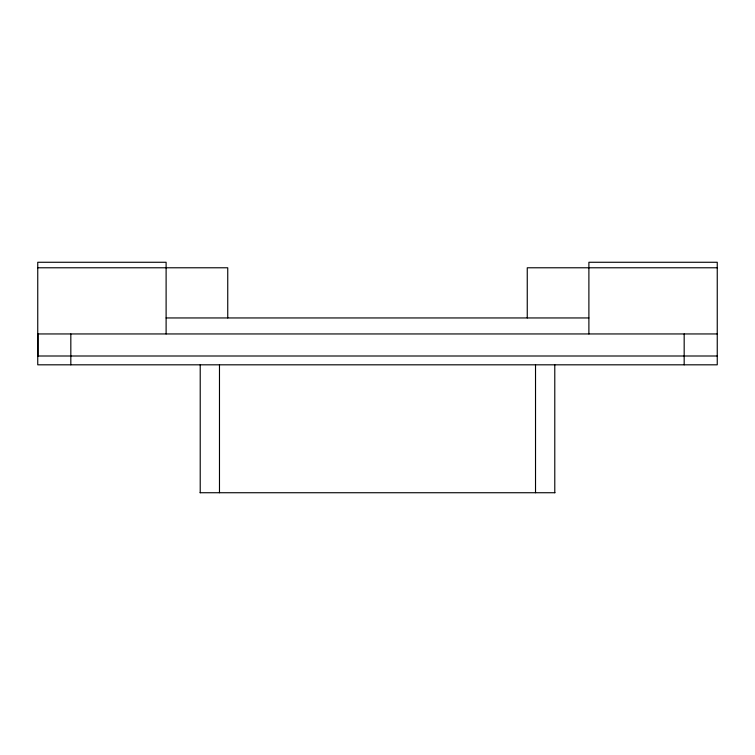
<?xml version="1.0" encoding="UTF-8"?>
<svg xmlns="http://www.w3.org/2000/svg" width="755" height="755" viewBox="0 0 755 755"><rect width="100%" height="100%" fill="white"/><g stroke="black" fill="none" stroke-linecap="round" stroke-linejoin="round"><path stroke-width="1.13" d="M37.75 267.78L227.746 267.78L227.746 317.949M717.25 267.78L527.254 267.78L527.254 317.949M166.109 317.949L588.891 317.949M37.75 333.946L717.25 333.946M37.75 356.001L717.25 356.001M200.066 492.732L554.963 492.732M684.172 333.946L684.172 364.816M588.891 333.946L588.891 262.268L717.25 262.268L717.25 364.816L37.75 364.816L37.75 262.268L166.109 262.268L166.109 333.946M554.783 364.816L554.783 492.732M535.522 364.816L535.522 492.732M219.478 364.816L219.478 492.732M200.217 364.816L200.217 492.732M70.828 333.946L70.828 364.816M38.033 333.946L38.033 356.001"/></g></svg>
